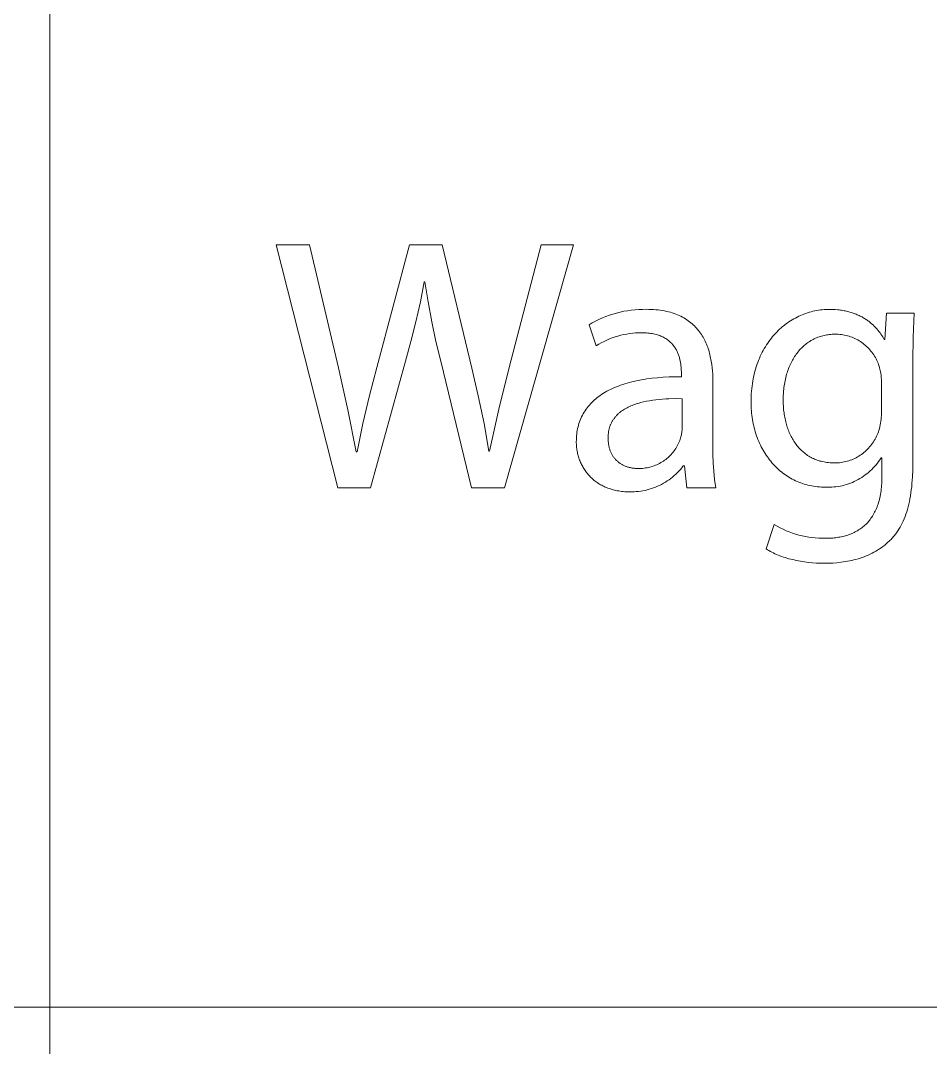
# Model space of a CAD drawing. Header units: millimetres. Extents: x -2163 to 4354, y -841 to 3711.
# Drawn here: x 3773.3 to 3937.7, y -484.3 to -298.6 of the extents above; entities that cross this region are included whole.
import ezdxf

# ---------------------------------------------------------------- set-up
doc = ezdxf.new("R2010")
doc.units = ezdxf.units.MM
doc.header["$MEASUREMENT"] = 0
doc.layers.add('Domyślny', color=7, linetype='Continuous', true_color=0x000000)

msp = doc.modelspace()

# ---------------------------------------------------------------- linework, layer by layer
at = {"layer": 'Domyślny', "color": 18, "lineweight": 15, "true_color": 0x000000}
for p, q in [((3778.6, -659.19), (3778.6, -112.81)), ((3830.64, -383.13), (3819.49, -339.16)), ((3819.49, -339.16), (3825.52, -339.16)), ((3825.52, -339.16), (3830.73, -361.39)), ((3837.69, -361.34), (3843.57, -339.16)), ((3843.57, -339.16), (3849.5, -339.16)), ((3849.5, -339.16), (3854.84, -361.47)), ((3873.19, -339.16), (3860.74, -383.13)), ((3861.58, -361.34), (3867.38, -339.16)), ((3867.38, -339.16), (3873.19, -339.16)), ((3846.24, -345.87), (3845.55, -349.49)), ((3846.37, -345.87), (3846.24, -345.87)), ((3846.94, -349.48), (3846.37, -345.87)), ((3845.55, -349.49), (3844.75, -353.09)), ((3847.61, -353.08), (3846.94, -349.48)), ((3884.34, -350.91), (3885.02, -350.86)), ((3885.02, -350.86), (3885.69, -350.84)), ((3885.69, -350.84), (3886.37, -350.83)), ((3886.37, -350.83), (3886.82, -350.84)), ((3886.82, -350.84), (3887.26, -350.85)), ((3887.26, -350.85), (3887.68, -350.88)), ((3887.68, -350.88), (3888.1, -350.91)), ((3888.1, -350.91), (3888.5, -350.95)), ((3918.16, -350.91), (3918.49, -350.88)), ((3918.49, -350.88), (3918.83, -350.86)), ((3918.83, -350.86), (3919.17, -350.85)), ((3919.17, -350.85), (3919.51, -350.84)), ((3919.51, -350.84), (3920.02, -350.85)), ((3920.02, -350.85), (3920.51, -350.87)), ((3920.51, -350.87), (3920.98, -350.91)), ((3877.21, -352.97), (3877.82, -352.68)), ((3877.82, -352.68), (3878.44, -352.4)), ((3878.44, -352.4), (3879.07, -352.14)), ((3879.07, -352.14), (3879.7, -351.91)), ((3879.7, -351.91), (3880.35, -351.7)), ((3880.35, -351.7), (3881, -351.51)), ((3881, -351.51), (3881.66, -351.35)), ((3881.66, -351.35), (3882.32, -351.2)), ((3882.32, -351.2), (3882.99, -351.08)), ((3882.99, -351.08), (3883.66, -350.99)), ((3883.66, -350.99), (3884.34, -350.91)), ((3888.5, -350.95), (3888.9, -351)), ((3888.9, -351), (3889.29, -351.06)), ((3889.29, -351.06), (3889.66, -351.13)), ((3889.66, -351.13), (3890.03, -351.21)), ((3890.03, -351.21), (3890.38, -351.29)), ((3890.38, -351.29), (3890.73, -351.38)), ((3890.73, -351.38), (3891.07, -351.48)), ((3891.07, -351.48), (3891.4, -351.59)), ((3891.4, -351.59), (3891.71, -351.71)), ((3891.71, -351.71), (3892.02, -351.83)), ((3892.02, -351.83), (3892.32, -351.96)), ((3892.32, -351.96), (3892.62, -352.1)), ((3892.62, -352.1), (3892.9, -352.24)), ((3892.9, -352.24), (3893.17, -352.4)), ((3893.17, -352.4), (3893.44, -352.55)), ((3893.44, -352.55), (3893.7, -352.72)), ((3893.7, -352.72), (3893.95, -352.89)), ((3912.41, -352.93), (3912.7, -352.75)), ((3912.7, -352.75), (3913, -352.57)), ((3913, -352.57), (3913.3, -352.41)), ((3913.3, -352.41), (3913.61, -352.25)), ((3913.61, -352.25), (3913.92, -352.1)), ((3913.92, -352.1), (3914.23, -351.95)), ((3914.23, -351.95), (3914.55, -351.82)), ((3914.55, -351.82), (3914.86, -351.7)), ((3914.86, -351.7), (3915.18, -351.58)), ((3915.18, -351.58), (3915.51, -351.47)), ((3915.51, -351.47), (3915.83, -351.37)), ((3915.83, -351.37), (3916.16, -351.28)), ((3916.16, -351.28), (3916.49, -351.2)), ((3916.49, -351.2), (3916.82, -351.12)), ((3916.82, -351.12), (3917.15, -351.06)), ((3917.15, -351.06), (3917.48, -351)), ((3917.48, -351), (3917.82, -350.95)), ((3917.82, -350.95), (3918.16, -350.91)), ((3920.98, -350.91), (3921.22, -350.94)), ((3921.22, -350.94), (3921.45, -350.97)), ((3921.45, -350.97), (3921.67, -351)), ((3921.67, -351), (3921.9, -351.04)), ((3921.9, -351.04), (3922.12, -351.08)), ((3922.12, -351.08), (3922.33, -351.12)), ((3922.33, -351.12), (3922.55, -351.17)), ((3922.55, -351.17), (3922.76, -351.22)), ((3922.76, -351.22), (3922.96, -351.27)), ((3922.96, -351.27), (3923.16, -351.33)), ((3923.16, -351.33), (3923.36, -351.39)), ((3923.36, -351.39), (3923.56, -351.45)), ((3923.56, -351.45), (3923.75, -351.52)), ((3923.75, -351.52), (3923.94, -351.59)), ((3923.94, -351.59), (3924.13, -351.66)), ((3924.13, -351.66), (3924.31, -351.73)), ((3924.31, -351.73), (3924.49, -351.81)), ((3924.49, -351.81), (3924.67, -351.89)), ((3924.67, -351.89), (3924.84, -351.97)), ((3924.84, -351.97), (3925.01, -352.05)), ((3925.01, -352.05), (3925.18, -352.14)), ((3925.18, -352.14), (3925.35, -352.22)), ((3925.35, -352.22), (3925.51, -352.32)), ((3925.51, -352.32), (3925.67, -352.41)), ((3925.67, -352.41), (3925.82, -352.5)), ((3925.82, -352.5), (3925.97, -352.6)), ((3925.97, -352.6), (3926.12, -352.7)), ((3926.12, -352.7), (3926.27, -352.8)), ((3929.49, -356.31), (3929.77, -351.56)), ((3929.77, -351.56), (3934.77, -351.56)), ((3934.77, -351.56), (3934.59, -355.89)), ((3844.75, -353.09), (3843.84, -356.67)), ((3848.37, -356.66), (3847.61, -353.08)), ((3876.02, -353.63), (3876.61, -353.29)), ((3877.3, -357.41), (3876.02, -353.63)), ((3876.61, -353.29), (3877.21, -352.97)), ((3893.95, -352.89), (3894.19, -353.07)), ((3894.19, -353.07), (3894.42, -353.25)), ((3894.42, -353.25), (3894.64, -353.44)), ((3894.64, -353.44), (3894.86, -353.63)), ((3894.86, -353.63), (3895.07, -353.84)), ((3895.07, -353.84), (3895.27, -354.04)), ((3895.27, -354.04), (3895.47, -354.25)), ((3895.47, -354.25), (3895.65, -354.47)), ((3895.65, -354.47), (3895.83, -354.69)), ((3910.19, -354.69), (3910.45, -354.44)), ((3910.45, -354.44), (3910.72, -354.2)), ((3910.72, -354.2), (3910.99, -353.97)), ((3910.99, -353.97), (3911.26, -353.74)), ((3911.26, -353.74), (3911.54, -353.53)), ((3911.54, -353.53), (3911.83, -353.32)), ((3911.83, -353.32), (3912.12, -353.12)), ((3912.12, -353.12), (3912.41, -352.93)), ((3926.27, -352.8), (3926.41, -352.9)), ((3926.41, -352.9), (3926.55, -353)), ((3926.55, -353), (3926.69, -353.11)), ((3926.69, -353.11), (3926.83, -353.22)), ((3926.83, -353.22), (3927.09, -353.44)), ((3927.09, -353.44), (3927.34, -353.66)), ((3927.34, -353.66), (3927.57, -353.89)), ((3927.57, -353.89), (3927.8, -354.12)), ((3927.8, -354.12), (3928.02, -354.36)), ((3928.02, -354.36), (3928.22, -354.6)), ((3928.22, -354.6), (3928.41, -354.84)), ((3879.22, -356.41), (3878.73, -356.63)), ((3879.72, -356.2), (3879.22, -356.41)), ((3880.22, -356), (3879.72, -356.2)), ((3880.73, -355.83), (3880.22, -356)), ((3881.25, -355.67), (3880.73, -355.83)), ((3881.78, -355.53), (3881.25, -355.67)), ((3882.3, -355.41), (3881.78, -355.53)), ((3882.83, -355.31), (3882.3, -355.41)), ((3883.37, -355.22), (3882.83, -355.31)), ((3883.91, -355.16), (3883.37, -355.22)), ((3884.44, -355.11), (3883.91, -355.16)), ((3884.99, -355.08), (3884.44, -355.11)), ((3885.53, -355.07), (3884.99, -355.08)), ((3885.83, -355.07), (3885.53, -355.07)), ((3886.12, -355.08), (3885.83, -355.07)), ((3886.4, -355.1), (3886.12, -355.08)), ((3886.67, -355.12), (3886.4, -355.1)), ((3886.94, -355.15), (3886.67, -355.12)), ((3887.2, -355.18), (3886.94, -355.15)), ((3887.45, -355.23), (3887.2, -355.18)), ((3887.69, -355.27), (3887.45, -355.23)), ((3887.93, -355.33), (3887.69, -355.27)), ((3888.16, -355.39), (3887.93, -355.33)), ((3888.38, -355.45), (3888.16, -355.39)), ((3888.59, -355.52), (3888.38, -355.45)), ((3888.8, -355.59), (3888.59, -355.52)), ((3889, -355.67), (3888.8, -355.59)), ((3889.19, -355.75), (3889, -355.67)), ((3889.38, -355.84), (3889.19, -355.75)), ((3889.56, -355.93), (3889.38, -355.84)), ((3889.73, -356.03), (3889.56, -355.93)), ((3889.9, -356.13), (3889.73, -356.03)), ((3890.06, -356.24), (3889.9, -356.13)), ((3890.21, -356.35), (3890.06, -356.24)), ((3890.36, -356.46), (3890.21, -356.35)), ((3890.5, -356.57), (3890.36, -356.46)), ((3895.83, -354.69), (3896, -354.92)), ((3896, -354.92), (3896.17, -355.15)), ((3896.17, -355.15), (3896.33, -355.38)), ((3896.33, -355.38), (3896.48, -355.62)), ((3896.48, -355.62), (3896.62, -355.87)), ((3896.62, -355.87), (3896.76, -356.12)), ((3896.76, -356.12), (3896.89, -356.37)), ((3896.89, -356.37), (3897.02, -356.62)), ((3908.51, -356.64), (3908.74, -356.34)), ((3908.74, -356.34), (3908.97, -356.04)), ((3908.97, -356.04), (3909.2, -355.76)), ((3909.2, -355.76), (3909.44, -355.48)), ((3909.44, -355.48), (3909.69, -355.21)), ((3909.69, -355.21), (3909.94, -354.94)), ((3909.94, -354.94), (3910.19, -354.69)), ((3916.3, -356.39), (3916.09, -356.5)), ((3916.5, -356.28), (3916.3, -356.39)), ((3916.72, -356.17), (3916.5, -356.28)), ((3916.93, -356.07), (3916.72, -356.17)), ((3917.15, -355.98), (3916.93, -356.07)), ((3917.37, -355.89), (3917.15, -355.98)), ((3917.59, -355.81), (3917.37, -355.89)), ((3917.82, -355.73), (3917.59, -355.81)), ((3918.05, -355.66), (3917.82, -355.73)), ((3918.28, -355.6), (3918.05, -355.66)), ((3918.51, -355.55), (3918.28, -355.6)), ((3918.75, -355.5), (3918.51, -355.55)), ((3918.99, -355.45), (3918.75, -355.5)), ((3919.23, -355.42), (3918.99, -355.45)), ((3919.48, -355.39), (3919.23, -355.42)), ((3919.73, -355.36), (3919.48, -355.39)), ((3919.98, -355.35), (3919.73, -355.36)), ((3920.23, -355.34), (3919.98, -355.35)), ((3920.49, -355.33), (3920.23, -355.34)), ((3920.77, -355.34), (3920.49, -355.33)), ((3921.06, -355.35), (3920.77, -355.34)), ((3921.34, -355.37), (3921.06, -355.35)), ((3921.62, -355.4), (3921.34, -355.37)), ((3921.9, -355.44), (3921.62, -355.4)), ((3922.18, -355.5), (3921.9, -355.44)), ((3922.46, -355.56), (3922.18, -355.5)), ((3922.74, -355.63), (3922.46, -355.56)), ((3923.01, -355.71), (3922.74, -355.63)), ((3923.28, -355.8), (3923.01, -355.71)), ((3923.55, -355.89), (3923.28, -355.8)), ((3923.81, -356), (3923.55, -355.89)), ((3924.07, -356.12), (3923.81, -356)), ((3924.32, -356.24), (3924.07, -356.12)), ((3924.58, -356.38), (3924.32, -356.24)), ((3924.82, -356.52), (3924.58, -356.38)), ((3928.41, -354.84), (3928.6, -355.08)), ((3928.6, -355.08), (3928.77, -355.33)), ((3928.77, -355.33), (3928.93, -355.57)), ((3928.93, -355.57), (3929.09, -355.82)), ((3929.09, -355.82), (3929.23, -356.06)), ((3929.23, -356.06), (3929.36, -356.31)), ((3929.36, -356.31), (3929.49, -356.31)), ((3934.59, -355.89), (3934.53, -360.22)), ((3843.84, -356.67), (3842.84, -360.21)), ((3849.24, -360.21), (3848.37, -356.66)), ((3877.77, -357.13), (3877.3, -357.41)), ((3878.24, -356.88), (3877.77, -357.13)), ((3878.73, -356.63), (3878.24, -356.88)), ((3890.64, -356.69), (3890.5, -356.57)), ((3890.77, -356.81), (3890.64, -356.69)), ((3890.9, -356.94), (3890.77, -356.81)), ((3891.02, -357.07), (3890.9, -356.94)), ((3891.13, -357.2), (3891.02, -357.07)), ((3891.24, -357.33), (3891.13, -357.2)), ((3891.35, -357.47), (3891.24, -357.33)), ((3891.45, -357.6), (3891.35, -357.47)), ((3891.54, -357.74), (3891.45, -357.6)), ((3891.63, -357.89), (3891.54, -357.74)), ((3891.72, -358.03), (3891.63, -357.89)), ((3891.8, -358.17), (3891.72, -358.03)), ((3891.88, -358.32), (3891.8, -358.17)), ((3891.95, -358.47), (3891.88, -358.32)), ((3897.02, -356.62), (3897.14, -356.88)), ((3897.14, -356.88), (3897.25, -357.14)), ((3897.25, -357.14), (3897.36, -357.41)), ((3897.36, -357.41), (3897.46, -357.68)), ((3897.46, -357.68), (3897.55, -357.95)), ((3897.55, -357.95), (3897.64, -358.23)), ((3897.64, -358.23), (3897.72, -358.5)), ((3907.31, -358.61), (3907.49, -358.26)), ((3907.49, -358.26), (3907.69, -357.92)), ((3907.69, -357.92), (3907.88, -357.59)), ((3907.88, -357.59), (3908.09, -357.27)), ((3908.09, -357.27), (3908.3, -356.95)), ((3908.3, -356.95), (3908.51, -356.64)), ((3914.07, -358.18), (3913.91, -358.37)), ((3914.23, -358), (3914.07, -358.18)), ((3914.4, -357.83), (3914.23, -358)), ((3914.58, -357.66), (3914.4, -357.83)), ((3914.75, -357.49), (3914.58, -357.66)), ((3914.93, -357.33), (3914.75, -357.49)), ((3915.12, -357.18), (3914.93, -357.33)), ((3915.31, -357.03), (3915.12, -357.18)), ((3915.5, -356.89), (3915.31, -357.03)), ((3915.69, -356.76), (3915.5, -356.89)), ((3915.89, -356.63), (3915.69, -356.76)), ((3916.09, -356.5), (3915.89, -356.63)), ((3925.06, -356.67), (3924.82, -356.52)), ((3925.3, -356.83), (3925.06, -356.67)), ((3925.53, -357), (3925.3, -356.83)), ((3925.75, -357.17), (3925.53, -357)), ((3925.97, -357.36), (3925.75, -357.17)), ((3926.18, -357.55), (3925.97, -357.36)), ((3926.39, -357.74), (3926.18, -357.55)), ((3926.58, -357.95), (3926.39, -357.74)), ((3926.78, -358.16), (3926.58, -357.95)), ((3926.96, -358.38), (3926.78, -358.16)), ((3892.02, -358.62), (3891.95, -358.47)), ((3892.08, -358.77), (3892.02, -358.62)), ((3892.14, -358.92), (3892.08, -358.77)), ((3892.2, -359.07), (3892.14, -358.92)), ((3892.25, -359.22), (3892.2, -359.07)), ((3892.3, -359.37), (3892.25, -359.22)), ((3892.35, -359.52), (3892.3, -359.37)), ((3892.39, -359.67), (3892.35, -359.52)), ((3892.43, -359.83), (3892.39, -359.67)), ((3892.46, -359.98), (3892.43, -359.83)), ((3892.5, -360.13), (3892.46, -359.98)), ((3892.55, -360.43), (3892.5, -360.13)), ((3897.72, -358.5), (3897.8, -358.78)), ((3897.8, -358.78), (3897.87, -359.06)), ((3897.87, -359.06), (3897.94, -359.35)), ((3897.94, -359.35), (3898, -359.64)), ((3898, -359.64), (3898.06, -359.92)), ((3898.06, -359.92), (3898.11, -360.21)), ((3906.5, -360.46), (3906.65, -360.08)), ((3906.65, -360.08), (3906.8, -359.7)), ((3906.8, -359.7), (3906.96, -359.33)), ((3906.96, -359.33), (3907.13, -358.97)), ((3907.13, -358.97), (3907.31, -358.61)), ((3912.76, -360.05), (3912.64, -360.28)), ((3912.89, -359.82), (3912.76, -360.05)), ((3913.02, -359.59), (3912.89, -359.82)), ((3913.16, -359.38), (3913.02, -359.59)), ((3913.3, -359.16), (3913.16, -359.38)), ((3913.45, -358.96), (3913.3, -359.16)), ((3913.6, -358.76), (3913.45, -358.96)), ((3913.75, -358.56), (3913.6, -358.76)), ((3913.91, -358.37), (3913.75, -358.56)), ((3927.13, -358.6), (3926.96, -358.38)), ((3927.3, -358.83), (3927.13, -358.6)), ((3927.46, -359.06), (3927.3, -358.83)), ((3927.61, -359.31), (3927.46, -359.06)), ((3927.76, -359.55), (3927.61, -359.31)), ((3927.89, -359.8), (3927.76, -359.55)), ((3928.02, -360.06), (3927.89, -359.8)), ((3928.14, -360.32), (3928.02, -360.06)), ((3830.73, -361.39), (3832.43, -368.98)), ((3836.35, -366.39), (3837.69, -361.34)), ((3842.84, -360.21), (3836.56, -383.13)), ((3854.79, -383.13), (3849.24, -360.21)), ((3854.84, -361.47), (3856.02, -366.45)), ((3859.7, -368.9), (3861.58, -361.34)), ((3892.6, -360.73), (3892.55, -360.43)), ((3892.64, -361.02), (3892.6, -360.73)), ((3892.67, -361.3), (3892.64, -361.02)), ((3892.69, -361.58), (3892.67, -361.3)), ((3892.7, -361.85), (3892.69, -361.58)), ((3892.71, -362.11), (3892.7, -361.85)), ((3898.11, -360.21), (3898.2, -360.8)), ((3898.2, -360.8), (3898.27, -361.39)), ((3898.27, -361.39), (3898.33, -361.98)), ((3898.33, -361.98), (3898.37, -362.58)), ((3905.99, -362.08), (3906.1, -361.66)), ((3906.1, -361.66), (3906.23, -361.25)), ((3906.23, -361.25), (3906.36, -360.86)), ((3906.36, -360.86), (3906.5, -360.46)), ((3911.9, -362.05), (3911.81, -362.32)), ((3911.99, -361.78), (3911.9, -362.05)), ((3912.08, -361.52), (3911.99, -361.78)), ((3912.19, -361.26), (3912.08, -361.52)), ((3912.29, -361.01), (3912.19, -361.26)), ((3912.4, -360.76), (3912.29, -361.01)), ((3912.52, -360.52), (3912.4, -360.76)), ((3912.64, -360.28), (3912.52, -360.52)), ((3928.25, -360.58), (3928.14, -360.32)), ((3928.35, -360.84), (3928.25, -360.58)), ((3928.44, -361.11), (3928.35, -360.84)), ((3928.52, -361.39), (3928.44, -361.11)), ((3928.59, -361.64), (3928.52, -361.39)), ((3928.65, -361.9), (3928.59, -361.64)), ((3928.7, -362.16), (3928.65, -361.9)), ((3934.53, -360.22), (3934.53, -378.55)), ((3883.74, -363.96), (3884.61, -363.76)), ((3884.61, -363.76), (3885.5, -363.58)), ((3885.5, -363.58), (3886.44, -363.43)), ((3886.44, -363.43), (3887.4, -363.3)), ((3887.4, -363.3), (3888.4, -363.2)), ((3888.4, -363.2), (3889.43, -363.12)), ((3889.43, -363.12), (3890.49, -363.06)), ((3890.49, -363.06), (3891.58, -363.03)), ((3891.58, -363.03), (3892.71, -363.03)), ((3892.71, -362.36), (3892.71, -362.11)), ((3892.71, -363.03), (3892.71, -362.36)), ((3898.37, -362.58), (3898.39, -363.17)), ((3898.39, -363.17), (3898.39, -363.77)), ((3898.39, -363.77), (3898.39, -375.55)), ((3905.54, -364.25), (3905.61, -363.8)), ((3905.61, -363.8), (3905.69, -363.36)), ((3905.69, -363.36), (3905.78, -362.92)), ((3905.78, -362.92), (3905.88, -362.5)), ((3905.88, -362.5), (3905.99, -362.08)), ((3911.45, -363.75), (3911.39, -364.04)), ((3911.51, -363.45), (3911.45, -363.75)), ((3911.58, -363.16), (3911.51, -363.45)), ((3911.65, -362.88), (3911.58, -363.16)), ((3911.73, -362.59), (3911.65, -362.88)), ((3911.81, -362.32), (3911.73, -362.59)), ((3928.75, -362.42), (3928.7, -362.16)), ((3928.78, -362.69), (3928.75, -362.42)), ((3928.81, -362.95), (3928.78, -362.69)), ((3928.83, -363.22), (3928.81, -362.95)), ((3928.84, -363.48), (3928.83, -363.22)), ((3928.85, -363.75), (3928.84, -363.48)), ((3928.84, -364.01), (3928.85, -363.75)), ((3878.96, -365.83), (3879.27, -365.65)), ((3879.27, -365.65), (3879.6, -365.48)), ((3879.6, -365.48), (3879.93, -365.31)), ((3879.93, -365.31), (3880.27, -365.15)), ((3880.27, -365.15), (3880.62, -364.99)), ((3880.62, -364.99), (3880.98, -364.84)), ((3880.98, -364.84), (3881.35, -364.7)), ((3881.35, -364.7), (3881.73, -364.56)), ((3881.73, -364.56), (3882.11, -364.43)), ((3882.11, -364.43), (3882.51, -364.3)), ((3882.51, -364.3), (3882.91, -364.18)), ((3882.91, -364.18), (3883.32, -364.07)), ((3883.32, -364.07), (3883.74, -363.96)), ((3905.34, -366.12), (3905.38, -365.64)), ((3905.38, -365.64), (3905.42, -365.17)), ((3905.42, -365.17), (3905.48, -364.71)), ((3905.48, -364.71), (3905.54, -364.25)), ((3911.18, -365.6), (3911.16, -365.93)), ((3911.21, -365.28), (3911.18, -365.6)), ((3911.25, -364.97), (3911.21, -365.28)), ((3911.29, -364.66), (3911.25, -364.97)), ((3911.34, -364.35), (3911.29, -364.66)), ((3911.39, -364.04), (3911.34, -364.35)), ((3928.84, -369.7), (3928.84, -364.01)), ((3835.15, -371.48), (3836.35, -366.39)), ((3856.02, -366.45), (3857.05, -371.47)), ((3876.52, -367.69), (3876.75, -367.46)), ((3876.75, -367.46), (3877, -367.23)), ((3877, -367.23), (3877.25, -367.02)), ((3877.25, -367.02), (3877.51, -366.8)), ((3877.51, -366.8), (3877.78, -366.6)), ((3877.78, -366.6), (3878.06, -366.4)), ((3878.06, -366.4), (3878.35, -366.2)), ((3878.35, -366.2), (3878.65, -366.01)), ((3878.65, -366.01), (3878.96, -365.83)), ((3885.86, -367.58), (3885.33, -367.71)), ((3886.41, -367.46), (3885.86, -367.58)), ((3886.97, -367.36), (3886.41, -367.46)), ((3887.54, -367.27), (3886.97, -367.36)), ((3888.11, -367.2), (3887.54, -367.27)), ((3888.7, -367.14), (3888.11, -367.2)), ((3889.28, -367.09), (3888.7, -367.14)), ((3889.88, -367.05), (3889.28, -367.09)), ((3890.47, -367.02), (3889.88, -367.05)), ((3891.66, -366.99), (3890.47, -367.02)), ((3892.84, -367), (3891.66, -366.99)), ((3892.84, -372.49), (3892.84, -367)), ((3905.3, -367.1), (3905.32, -366.6)), ((3905.3, -367.59), (3905.3, -367.1)), ((3905.3, -368), (3905.3, -367.59)), ((3905.32, -366.6), (3905.34, -366.12)), ((3911.12, -366.59), (3911.11, -367.27)), ((3911.11, -367.27), (3911.12, -367.85)), ((3911.16, -365.93), (3911.12, -366.59)), ((3832.43, -368.98), (3833.98, -376.6)), ((3858.07, -376.51), (3859.7, -368.9)), ((3874.98, -369.71), (3875.14, -369.44)), ((3875.14, -369.44), (3875.31, -369.17)), ((3875.31, -369.17), (3875.48, -368.91)), ((3875.48, -368.91), (3875.67, -368.65)), ((3875.67, -368.65), (3875.87, -368.4)), ((3875.87, -368.4), (3876.08, -368.16)), ((3876.08, -368.16), (3876.29, -367.92)), ((3876.29, -367.92), (3876.52, -367.69)), ((3881.67, -369.42), (3881.58, -369.49)), ((3881.86, -369.28), (3881.67, -369.42)), ((3882.05, -369.14), (3881.86, -369.28)), ((3882.25, -369.01), (3882.05, -369.14)), ((3882.46, -368.88), (3882.25, -369.01)), ((3882.67, -368.75), (3882.46, -368.88)), ((3882.89, -368.64), (3882.67, -368.75)), ((3883.11, -368.52), (3882.89, -368.64)), ((3883.34, -368.42), (3883.11, -368.52)), ((3883.57, -368.31), (3883.34, -368.42)), ((3883.81, -368.21), (3883.57, -368.31)), ((3884.05, -368.12), (3883.81, -368.21)), ((3884.3, -368.03), (3884.05, -368.12)), ((3884.55, -367.94), (3884.3, -368.03)), ((3884.81, -367.86), (3884.55, -367.94)), ((3885.07, -367.79), (3884.81, -367.86)), ((3885.33, -367.71), (3885.07, -367.79)), ((3905.31, -368.41), (3905.3, -368)), ((3905.33, -368.81), (3905.31, -368.41)), ((3905.36, -369.21), (3905.33, -368.81)), ((3905.4, -369.6), (3905.36, -369.21)), ((3911.12, -367.85), (3911.15, -368.42)), ((3911.15, -368.42), (3911.19, -368.98)), ((3911.19, -368.98), (3911.26, -369.54)), ((3874.21, -371.45), (3874.32, -371.15)), ((3874.32, -371.15), (3874.43, -370.85)), ((3874.43, -370.85), (3874.55, -370.56)), ((3874.55, -370.56), (3874.68, -370.27)), ((3874.68, -370.27), (3874.83, -369.99)), ((3874.83, -369.99), (3874.98, -369.71)), ((3880.11, -371.27), (3880.06, -371.37)), ((3880.17, -371.17), (3880.11, -371.27)), ((3880.23, -371.07), (3880.17, -371.17)), ((3880.29, -370.97), (3880.23, -371.07)), ((3880.35, -370.87), (3880.29, -370.97)), ((3880.41, -370.77), (3880.35, -370.87)), ((3880.48, -370.67), (3880.41, -370.77)), ((3880.54, -370.58), (3880.48, -370.67)), ((3880.61, -370.49), (3880.54, -370.58)), ((3880.68, -370.4), (3880.61, -370.49)), ((3880.75, -370.31), (3880.68, -370.4)), ((3880.83, -370.22), (3880.75, -370.31)), ((3880.91, -370.13), (3880.83, -370.22)), ((3880.98, -370.05), (3880.91, -370.13)), ((3881.06, -369.97), (3880.98, -370.05)), ((3881.14, -369.88), (3881.06, -369.97)), ((3881.23, -369.8), (3881.14, -369.88)), ((3881.31, -369.72), (3881.23, -369.8)), ((3881.4, -369.65), (3881.31, -369.72)), ((3881.49, -369.57), (3881.4, -369.65)), ((3881.58, -369.49), (3881.49, -369.57)), ((3905.44, -369.99), (3905.4, -369.6)), ((3905.49, -370.38), (3905.44, -369.99)), ((3905.55, -370.77), (3905.49, -370.38)), ((3905.62, -371.15), (3905.55, -370.77)), ((3905.7, -371.52), (3905.62, -371.15)), ((3911.26, -369.54), (3911.3, -369.81)), ((3911.3, -369.81), (3911.34, -370.08)), ((3911.34, -370.08), (3911.39, -370.35)), ((3911.39, -370.35), (3911.44, -370.62)), ((3911.44, -370.62), (3911.5, -370.88)), ((3911.5, -370.88), (3911.56, -371.15)), ((3911.56, -371.15), (3911.62, -371.4)), ((3928.71, -371.4), (3928.76, -371.07)), ((3928.76, -371.07), (3928.8, -370.73)), ((3928.8, -370.73), (3928.82, -370.38)), ((3928.82, -370.38), (3928.84, -370.04)), ((3928.84, -370.04), (3928.84, -369.7)), ((3834.11, -376.6), (3835.15, -371.48)), ((3857.05, -371.47), (3857.92, -376.51)), ((3873.8, -373.38), (3873.85, -373.05)), ((3873.85, -373.05), (3873.9, -372.72)), ((3873.9, -372.72), (3873.96, -372.39)), ((3873.96, -372.39), (3874.04, -372.08)), ((3874.04, -372.08), (3874.12, -371.76)), ((3874.12, -371.76), (3874.21, -371.45)), ((3879.53, -373.14), (3879.52, -373.27)), ((3879.55, -373.01), (3879.53, -373.14)), ((3879.57, -372.88), (3879.55, -373.01)), ((3879.6, -372.76), (3879.57, -372.88)), ((3879.62, -372.63), (3879.6, -372.76)), ((3879.65, -372.51), (3879.62, -372.63)), ((3879.68, -372.39), (3879.65, -372.51)), ((3879.72, -372.27), (3879.68, -372.39)), ((3879.75, -372.15), (3879.72, -372.27)), ((3879.79, -372.04), (3879.75, -372.15)), ((3879.83, -371.92), (3879.79, -372.04)), ((3879.87, -371.81), (3879.83, -371.92)), ((3879.92, -371.7), (3879.87, -371.81)), ((3879.96, -371.59), (3879.92, -371.7)), ((3880.01, -371.48), (3879.96, -371.59)), ((3880.06, -371.37), (3880.01, -371.48)), ((3892.76, -373.31), (3892.79, -373.11)), ((3892.79, -373.11), (3892.82, -372.9)), ((3892.82, -372.9), (3892.83, -372.7)), ((3892.83, -372.7), (3892.84, -372.49)), ((3905.78, -371.9), (3905.7, -371.52)), ((3905.87, -372.26), (3905.78, -371.9)), ((3905.96, -372.63), (3905.87, -372.26)), ((3906.07, -372.99), (3905.96, -372.63)), ((3906.18, -373.34), (3906.07, -372.99)), ((3911.62, -371.4), (3911.69, -371.66)), ((3911.69, -371.66), (3911.77, -371.91)), ((3911.77, -371.91), (3911.85, -372.16)), ((3911.85, -372.16), (3911.93, -372.41)), ((3911.93, -372.41), (3912.02, -372.65)), ((3912.02, -372.65), (3912.11, -372.89)), ((3912.11, -372.89), (3912.21, -373.13)), ((3912.21, -373.13), (3912.31, -373.36)), ((3928.2, -373.28), (3928.3, -373.01)), ((3928.3, -373.01), (3928.39, -372.74)), ((3928.39, -372.74), (3928.48, -372.41)), ((3928.48, -372.41), (3928.57, -372.08)), ((3928.57, -372.08), (3928.64, -371.74)), ((3928.64, -371.74), (3928.71, -371.4)), ((3873.72, -374.77), (3873.73, -374.42)), ((3873.72, -374.98), (3873.72, -374.77)), ((3873.73, -375.2), (3873.72, -374.98)), ((3873.73, -374.42), (3873.74, -374.07)), ((3873.74, -374.07), (3873.77, -373.72)), ((3873.77, -373.72), (3873.8, -373.38)), ((3879.48, -373.82), (3879.47, -373.96)), ((3879.47, -373.96), (3879.47, -374.1)), ((3879.47, -374.1), (3879.47, -374.27)), ((3879.47, -374.27), (3879.48, -374.44)), ((3879.49, -373.54), (3879.48, -373.68)), ((3879.48, -373.68), (3879.48, -373.82)), ((3879.48, -374.44), (3879.49, -374.61)), ((3879.5, -373.41), (3879.49, -373.54)), ((3879.49, -374.61), (3879.5, -374.77)), ((3879.52, -373.27), (3879.5, -373.41)), ((3879.5, -374.77), (3879.52, -374.94)), ((3879.52, -374.94), (3879.54, -375.1)), ((3892.21, -375.06), (3892.32, -374.81)), ((3892.32, -374.81), (3892.42, -374.57)), ((3892.42, -374.57), (3892.51, -374.31)), ((3892.51, -374.31), (3892.58, -374.12)), ((3892.58, -374.12), (3892.63, -373.92)), ((3892.63, -373.92), (3892.68, -373.72)), ((3892.68, -373.72), (3892.73, -373.52)), ((3892.73, -373.52), (3892.76, -373.31)), ((3906.3, -373.69), (3906.18, -373.34)), ((3906.42, -374.04), (3906.3, -373.69)), ((3906.55, -374.38), (3906.42, -374.04)), ((3906.69, -374.71), (3906.55, -374.38)), ((3906.84, -375.04), (3906.69, -374.71)), ((3906.99, -375.37), (3906.84, -375.04)), ((3912.31, -373.36), (3912.42, -373.59)), ((3912.42, -373.59), (3912.53, -373.81)), ((3912.53, -373.81), (3912.65, -374.03)), ((3912.65, -374.03), (3912.77, -374.25)), ((3912.77, -374.25), (3912.89, -374.46)), ((3912.89, -374.46), (3913.02, -374.67)), ((3913.02, -374.67), (3913.16, -374.87)), ((3913.16, -374.87), (3913.3, -375.07)), ((3927.08, -375.27), (3927.25, -375.04)), ((3927.25, -375.04), (3927.41, -374.8)), ((3927.41, -374.8), (3927.56, -374.56)), ((3927.56, -374.56), (3927.71, -374.31)), ((3927.71, -374.31), (3927.84, -374.06)), ((3927.84, -374.06), (3927.97, -373.8)), ((3927.97, -373.8), (3928.09, -373.54)), ((3928.09, -373.54), (3928.2, -373.28)), ((3833.98, -376.6), (3834.11, -376.6)), ((3857.92, -376.51), (3858.07, -376.51)), ((3873.74, -375.41), (3873.73, -375.2)), ((3873.76, -375.62), (3873.74, -375.41)), ((3873.78, -375.84), (3873.76, -375.62)), ((3873.81, -376.05), (3873.78, -375.84)), ((3873.84, -376.26), (3873.81, -376.05)), ((3873.87, -376.47), (3873.84, -376.26)), ((3873.92, -376.68), (3873.87, -376.47)), ((3873.96, -376.89), (3873.92, -376.68)), ((3874.01, -377.09), (3873.96, -376.89)), ((3879.54, -375.1), (3879.56, -375.25)), ((3879.56, -375.25), (3879.58, -375.41)), ((3879.58, -375.41), (3879.61, -375.56)), ((3879.61, -375.56), (3879.65, -375.7)), ((3879.65, -375.7), (3879.68, -375.85)), ((3879.68, -375.85), (3879.72, -375.99)), ((3879.72, -375.99), (3879.76, -376.13)), ((3879.76, -376.13), (3879.81, -376.27)), ((3879.81, -376.27), (3879.85, -376.4)), ((3879.85, -376.4), (3879.9, -376.53)), ((3879.9, -376.53), (3879.96, -376.66)), ((3879.96, -376.66), (3880.01, -376.79)), ((3880.01, -376.79), (3880.07, -376.91)), ((3890.88, -377.06), (3891.05, -376.86)), ((3891.05, -376.86), (3891.23, -376.65)), ((3891.23, -376.65), (3891.39, -376.44)), ((3891.39, -376.44), (3891.55, -376.22)), ((3891.55, -376.22), (3891.69, -376)), ((3891.69, -376), (3891.84, -375.77)), ((3891.84, -375.77), (3891.97, -375.54)), ((3891.97, -375.54), (3892.09, -375.3)), ((3892.09, -375.3), (3892.21, -375.06)), ((3898.39, -375.55), (3898.39, -377.07)), ((3907.15, -375.69), (3906.99, -375.37)), ((3907.32, -376), (3907.15, -375.69)), ((3907.49, -376.31), (3907.32, -376)), ((3907.67, -376.62), (3907.49, -376.31)), ((3907.85, -376.91), (3907.67, -376.62)), ((3913.3, -375.07), (3913.44, -375.27)), ((3913.44, -375.27), (3913.59, -375.46)), ((3913.59, -375.46), (3913.74, -375.65)), ((3913.74, -375.65), (3913.9, -375.83)), ((3913.9, -375.83), (3914.06, -376.01)), ((3914.06, -376.01), (3914.22, -376.18)), ((3914.22, -376.18), (3914.39, -376.34)), ((3914.39, -376.34), (3914.57, -376.51)), ((3914.57, -376.51), (3914.75, -376.66)), ((3914.75, -376.66), (3914.93, -376.81)), ((3914.93, -376.81), (3915.12, -376.96)), ((3925.25, -377.06), (3925.48, -376.89)), ((3925.48, -376.89), (3925.7, -376.71)), ((3925.7, -376.71), (3925.92, -376.53)), ((3925.92, -376.53), (3926.13, -376.33)), ((3926.13, -376.33), (3926.34, -376.13)), ((3926.34, -376.13), (3926.53, -375.93)), ((3926.53, -375.93), (3926.72, -375.71)), ((3926.72, -375.71), (3926.91, -375.49)), ((3926.91, -375.49), (3927.08, -375.27)), ((3874.07, -377.3), (3874.01, -377.09)), ((3874.13, -377.5), (3874.07, -377.3)), ((3874.19, -377.71), (3874.13, -377.5)), ((3874.26, -377.91), (3874.19, -377.71)), ((3874.33, -378.11), (3874.26, -377.91)), ((3874.41, -378.31), (3874.33, -378.11)), ((3874.5, -378.51), (3874.41, -378.31)), ((3874.58, -378.7), (3874.5, -378.51)), ((3874.68, -378.89), (3874.58, -378.7)), ((3880.07, -376.91), (3880.14, -377.03)), ((3880.14, -377.03), (3880.2, -377.15)), ((3880.2, -377.15), (3880.27, -377.26)), ((3880.27, -377.26), (3880.34, -377.37)), ((3880.34, -377.37), (3880.41, -377.48)), ((3880.41, -377.48), (3880.49, -377.59)), ((3880.49, -377.59), (3880.56, -377.69)), ((3880.56, -377.69), (3880.64, -377.79)), ((3880.64, -377.79), (3880.73, -377.89)), ((3880.73, -377.89), (3880.81, -377.98)), ((3880.81, -377.98), (3880.9, -378.08)), ((3880.9, -378.08), (3880.99, -378.17)), ((3880.99, -378.17), (3881.08, -378.25)), ((3881.08, -378.25), (3881.17, -378.34)), ((3881.17, -378.34), (3881.27, -378.42)), ((3881.27, -378.42), (3881.36, -378.5)), ((3881.36, -378.5), (3881.46, -378.57)), ((3881.46, -378.57), (3881.57, -378.65)), ((3881.57, -378.65), (3881.67, -378.72)), ((3881.67, -378.72), (3881.78, -378.78)), ((3888.53, -378.81), (3888.77, -378.69)), ((3888.77, -378.69), (3889, -378.56)), ((3889, -378.56), (3889.23, -378.42)), ((3889.23, -378.42), (3889.46, -378.28)), ((3889.46, -378.28), (3889.68, -378.12)), ((3889.68, -378.12), (3889.89, -377.96)), ((3889.89, -377.96), (3890.1, -377.8)), ((3890.1, -377.8), (3890.3, -377.62)), ((3890.3, -377.62), (3890.5, -377.44)), ((3890.5, -377.44), (3890.69, -377.25)), ((3890.69, -377.25), (3890.88, -377.06)), ((3898.39, -377.07), (3898.45, -378.59)), ((3898.45, -378.59), (3898.55, -380.11)), ((3908.04, -377.21), (3907.85, -376.91)), ((3908.24, -377.49), (3908.04, -377.21)), ((3908.44, -377.77), (3908.24, -377.49)), ((3908.65, -378.05), (3908.44, -377.77)), ((3908.86, -378.31), (3908.65, -378.05)), ((3909.08, -378.58), (3908.86, -378.31)), ((3909.31, -378.83), (3909.08, -378.58)), ((3915.12, -376.96), (3915.31, -377.1)), ((3915.31, -377.1), (3915.51, -377.24)), ((3915.51, -377.24), (3915.71, -377.36)), ((3915.71, -377.36), (3915.92, -377.49)), ((3915.92, -377.49), (3916.13, -377.61)), ((3916.13, -377.61), (3916.35, -377.72)), ((3916.35, -377.72), (3916.57, -377.82)), ((3916.57, -377.82), (3916.79, -377.92)), ((3916.79, -377.92), (3917.02, -378.01)), ((3917.02, -378.01), (3917.26, -378.1)), ((3917.26, -378.1), (3917.5, -378.18)), ((3917.5, -378.18), (3917.74, -378.26)), ((3917.74, -378.26), (3917.99, -378.32)), ((3917.99, -378.32), (3918.24, -378.38)), ((3918.24, -378.38), (3918.5, -378.44)), ((3918.5, -378.44), (3918.76, -378.49)), ((3918.76, -378.49), (3919.02, -378.53)), ((3919.02, -378.53), (3919.29, -378.56)), ((3919.29, -378.56), (3919.57, -378.58)), ((3919.57, -378.58), (3919.85, -378.6)), ((3919.85, -378.6), (3920.13, -378.61)), ((3920.13, -378.61), (3920.42, -378.62)), ((3920.42, -378.62), (3920.71, -378.61)), ((3920.71, -378.61), (3920.99, -378.59)), ((3920.99, -378.59), (3921.28, -378.57)), ((3921.28, -378.57), (3921.56, -378.53)), ((3921.56, -378.53), (3921.84, -378.49)), ((3921.84, -378.49), (3922.13, -378.43)), ((3922.13, -378.43), (3922.4, -378.37)), ((3922.4, -378.37), (3922.68, -378.29)), ((3922.68, -378.29), (3922.95, -378.21)), ((3922.95, -378.21), (3923.23, -378.12)), ((3923.23, -378.12), (3923.49, -378.02)), ((3923.49, -378.02), (3923.76, -377.91)), ((3923.76, -377.91), (3924.02, -377.79)), ((3924.02, -377.79), (3924.27, -377.66)), ((3924.27, -377.66), (3924.52, -377.52)), ((3924.52, -377.52), (3924.77, -377.37)), ((3924.77, -377.37), (3925.01, -377.22)), ((3925.01, -377.22), (3925.25, -377.06)), ((3928.12, -378.65), (3927.88, -378.95)), ((3928.35, -378.34), (3928.12, -378.65)), ((3928.57, -378.03), (3928.35, -378.34)), ((3928.78, -377.71), (3928.57, -378.03)), ((3928.93, -377.71), (3928.78, -377.71)), ((3928.93, -381.22), (3928.93, -377.71)), ((3934.53, -378.55), (3934.51, -379.88)), ((3874.77, -379.08), (3874.68, -378.89)), ((3874.88, -379.27), (3874.77, -379.08)), ((3874.98, -379.46), (3874.88, -379.27)), ((3875.09, -379.64), (3874.98, -379.46)), ((3875.21, -379.82), (3875.09, -379.64)), ((3875.33, -380), (3875.21, -379.82)), ((3875.46, -380.18), (3875.33, -380)), ((3875.59, -380.35), (3875.46, -380.18)), ((3875.72, -380.52), (3875.59, -380.35)), ((3875.86, -380.69), (3875.72, -380.52)), ((3881.78, -378.78), (3881.88, -378.85)), ((3881.88, -378.85), (3881.99, -378.91)), ((3881.99, -378.91), (3882.1, -378.97)), ((3882.1, -378.97), (3882.22, -379.03)), ((3882.22, -379.03), (3882.33, -379.08)), ((3882.33, -379.08), (3882.45, -379.13)), ((3882.45, -379.13), (3882.56, -379.18)), ((3882.56, -379.18), (3882.68, -379.23)), ((3882.68, -379.23), (3882.8, -379.27)), ((3882.8, -379.27), (3882.93, -379.31)), ((3882.93, -379.31), (3883.05, -379.35)), ((3883.05, -379.35), (3883.17, -379.39)), ((3883.17, -379.39), (3883.3, -379.42)), ((3883.3, -379.42), (3883.43, -379.45)), ((3883.43, -379.45), (3883.56, -379.48)), ((3883.56, -379.48), (3883.69, -379.5)), ((3883.69, -379.5), (3883.82, -379.53)), ((3883.82, -379.53), (3883.95, -379.54)), ((3883.95, -379.54), (3884.08, -379.56)), ((3884.08, -379.56), (3884.21, -379.58)), ((3884.21, -379.58), (3884.35, -379.59)), ((3884.35, -379.59), (3884.49, -379.6)), ((3884.49, -379.6), (3884.62, -379.6)), ((3884.62, -379.6), (3884.76, -379.61)), ((3884.76, -379.61), (3884.9, -379.61)), ((3884.9, -379.61), (3885.16, -379.61)), ((3885.16, -379.61), (3885.43, -379.6)), ((3885.43, -379.6), (3885.7, -379.59)), ((3885.7, -379.59), (3885.97, -379.56)), ((3885.97, -379.56), (3886.23, -379.52)), ((3886.23, -379.52), (3886.5, -379.48)), ((3886.5, -379.48), (3886.76, -379.43)), ((3886.76, -379.43), (3887.02, -379.37)), ((3887.02, -379.37), (3887.28, -379.3)), ((3887.28, -379.3), (3887.54, -379.22)), ((3887.54, -379.22), (3887.79, -379.13)), ((3887.79, -379.13), (3888.04, -379.03)), ((3888.04, -379.03), (3888.29, -378.93)), ((3888.29, -378.93), (3888.53, -378.81)), ((3891.99, -380.35), (3891.71, -380.63)), ((3892.27, -380.07), (3891.99, -380.35)), ((3892.53, -379.77), (3892.27, -380.07)), ((3892.79, -379.47), (3892.53, -379.77)), ((3893.03, -379.15), (3892.79, -379.47)), ((3893.25, -379.15), (3893.03, -379.15)), ((3893.69, -383.12), (3893.25, -379.15)), ((3898.55, -380.11), (3898.71, -381.62)), ((3909.54, -379.08), (3909.31, -378.83)), ((3909.78, -379.32), (3909.54, -379.08)), ((3910.02, -379.56), (3909.78, -379.32)), ((3910.27, -379.79), (3910.02, -379.56)), ((3910.52, -380.01), (3910.27, -379.79)), ((3910.78, -380.22), (3910.52, -380.01)), ((3911.05, -380.43), (3910.78, -380.22)), ((3911.32, -380.63), (3911.05, -380.43)), ((3926.23, -380.56), (3925.93, -380.79)), ((3926.53, -380.31), (3926.23, -380.56)), ((3926.82, -380.06), (3926.53, -380.31)), ((3927.1, -379.8), (3926.82, -380.06)), ((3927.37, -379.52), (3927.1, -379.8)), ((3927.63, -379.24), (3927.37, -379.52)), ((3927.88, -378.95), (3927.63, -379.24)), ((3934.51, -379.88), (3934.46, -381.14)), ((3876.01, -380.85), (3875.86, -380.69)), ((3876.16, -381.01), (3876.01, -380.85)), ((3876.31, -381.17), (3876.16, -381.01)), ((3876.47, -381.33), (3876.31, -381.17)), ((3876.63, -381.48), (3876.47, -381.33)), ((3876.8, -381.62), (3876.63, -381.48)), ((3876.97, -381.77), (3876.8, -381.62)), ((3877.15, -381.91), (3876.97, -381.77)), ((3877.33, -382.04), (3877.15, -381.91)), ((3877.52, -382.17), (3877.33, -382.04)), ((3877.71, -382.3), (3877.52, -382.17)), ((3877.91, -382.42), (3877.71, -382.3)), ((3878.11, -382.54), (3877.91, -382.42)), ((3889.47, -382.29), (3889.12, -382.48)), ((3889.82, -382.08), (3889.47, -382.29)), ((3890.15, -381.87), (3889.82, -382.08)), ((3890.48, -381.64), (3890.15, -381.87)), ((3890.8, -381.41), (3890.48, -381.64)), ((3891.11, -381.16), (3890.8, -381.41)), ((3891.41, -380.9), (3891.11, -381.16)), ((3891.71, -380.63), (3891.41, -380.9)), ((3898.71, -381.62), (3898.92, -383.12)), ((3911.59, -380.83), (3911.32, -380.63)), ((3911.87, -381.01), (3911.59, -380.83)), ((3912.15, -381.19), (3911.87, -381.01)), ((3912.44, -381.36), (3912.15, -381.19)), ((3912.73, -381.52), (3912.44, -381.36)), ((3913.03, -381.68), (3912.73, -381.52)), ((3913.33, -381.82), (3913.03, -381.68)), ((3913.64, -381.96), (3913.33, -381.82)), ((3913.95, -382.09), (3913.64, -381.96)), ((3914.27, -382.21), (3913.95, -382.09)), ((3914.59, -382.33), (3914.27, -382.21)), ((3914.91, -382.43), (3914.59, -382.33)), ((3915.24, -382.53), (3914.91, -382.43)), ((3922.88, -382.4), (3922.52, -382.52)), ((3923.24, -382.27), (3922.88, -382.4)), ((3923.6, -382.12), (3923.24, -382.27)), ((3923.95, -381.97), (3923.6, -382.12)), ((3924.3, -381.8), (3923.95, -381.97)), ((3924.64, -381.62), (3924.3, -381.8)), ((3924.97, -381.43), (3924.64, -381.62)), ((3925.3, -381.23), (3924.97, -381.43)), ((3925.62, -381.02), (3925.3, -381.23)), ((3925.93, -380.79), (3925.62, -381.02)), ((3928.88, -382.66), (3928.9, -382.31)), ((3928.9, -382.31), (3928.92, -381.95)), ((3928.92, -381.95), (3928.93, -381.22)), ((3934.37, -382.34), (3934.32, -382.92)), ((3934.46, -381.14), (3934.37, -382.34)), ((3836.56, -383.13), (3830.64, -383.13)), ((3860.74, -383.13), (3854.79, -383.13)), ((3878.31, -382.65), (3878.11, -382.54)), ((3878.52, -382.76), (3878.31, -382.65)), ((3878.74, -382.87), (3878.52, -382.76)), ((3878.95, -382.97), (3878.74, -382.87)), ((3879.18, -383.06), (3878.95, -382.97)), ((3879.41, -383.15), (3879.18, -383.06)), ((3879.64, -383.24), (3879.41, -383.15)), ((3879.88, -383.32), (3879.64, -383.24)), ((3880.12, -383.39), (3879.88, -383.32)), ((3880.36, -383.46), (3880.12, -383.39)), ((3880.62, -383.53), (3880.36, -383.46)), ((3880.87, -383.59), (3880.62, -383.53)), ((3881.13, -383.64), (3880.87, -383.59)), ((3881.4, -383.68), (3881.13, -383.64)), ((3881.67, -383.73), (3881.4, -383.68)), ((3881.94, -383.76), (3881.67, -383.73)), ((3882.22, -383.79), (3881.94, -383.76)), ((3882.5, -383.81), (3882.22, -383.79)), ((3882.79, -383.83), (3882.5, -383.81)), ((3883.08, -383.84), (3882.79, -383.83)), ((3883.38, -383.84), (3883.08, -383.84)), ((3883.78, -383.84), (3883.38, -383.84)), ((3884.17, -383.83), (3883.78, -383.84)), ((3884.57, -383.8), (3884.17, -383.83)), ((3884.97, -383.77), (3884.57, -383.8)), ((3885.36, -383.71), (3884.97, -383.77)), ((3885.75, -383.65), (3885.36, -383.71)), ((3886.14, -383.57), (3885.75, -383.65)), ((3886.53, -383.48), (3886.14, -383.57)), ((3886.91, -383.37), (3886.53, -383.48)), ((3887.3, -383.25), (3886.91, -383.37)), ((3887.67, -383.12), (3887.3, -383.25)), ((3888.04, -382.98), (3887.67, -383.12)), ((3888.41, -382.83), (3888.04, -382.98)), ((3888.77, -382.66), (3888.41, -382.83)), ((3889.12, -382.48), (3888.77, -382.66)), ((3898.92, -383.12), (3893.69, -383.12)), ((3915.57, -382.62), (3915.24, -382.53)), ((3915.91, -382.7), (3915.57, -382.62)), ((3916.25, -382.77), (3915.91, -382.7)), ((3916.59, -382.83), (3916.25, -382.77)), ((3916.94, -382.88), (3916.59, -382.83)), ((3917.29, -382.92), (3916.94, -382.88)), ((3917.65, -382.96), (3917.29, -382.92)), ((3918, -382.98), (3917.65, -382.96)), ((3918.36, -383), (3918, -382.98)), ((3918.73, -383), (3918.36, -383)), ((3919.11, -383.01), (3918.73, -383)), ((3919.5, -383.01), (3919.11, -383.01)), ((3919.88, -382.99), (3919.5, -383.01)), ((3920.26, -382.96), (3919.88, -382.99)), ((3920.64, -382.92), (3920.26, -382.96)), ((3921.02, -382.86), (3920.64, -382.92)), ((3921.4, -382.8), (3921.02, -382.86)), ((3921.78, -382.72), (3921.4, -382.8)), ((3922.15, -382.62), (3921.78, -382.72)), ((3922.52, -382.52), (3922.15, -382.62)), ((3928.62, -384.6), (3928.68, -384.3)), ((3928.68, -384.3), (3928.73, -383.98)), ((3928.73, -383.98), (3928.78, -383.66)), ((3928.78, -383.66), (3928.82, -383.33)), ((3928.82, -383.33), (3928.85, -383)), ((3928.85, -383), (3928.88, -382.66)), ((3934.18, -384.02), (3934.1, -384.55)), ((3934.25, -383.48), (3934.18, -384.02)), ((3934.32, -382.92), (3934.25, -383.48)), ((3928.16, -386.3), (3928.25, -386.04)), ((3928.25, -386.04), (3928.34, -385.76)), ((3928.34, -385.76), (3928.42, -385.48)), ((3928.42, -385.48), (3928.49, -385.2)), ((3928.49, -385.2), (3928.56, -384.9)), ((3928.56, -384.9), (3928.62, -384.6)), ((3933.8, -386.06), (3933.68, -386.54)), ((3933.91, -385.58), (3933.8, -386.06)), ((3934.01, -385.07), (3933.91, -385.58)), ((3934.1, -384.55), (3934.01, -385.07)), ((3927.25, -388.21), (3927.38, -387.99)), ((3927.38, -387.99), (3927.51, -387.77)), ((3927.51, -387.77), (3927.63, -387.54)), ((3927.63, -387.54), (3927.75, -387.31)), ((3927.75, -387.31), (3927.86, -387.07)), ((3927.86, -387.07), (3927.96, -386.82)), ((3927.96, -386.82), (3928.07, -386.56)), ((3928.07, -386.56), (3928.16, -386.3)), ((3933.28, -387.88), (3933.12, -388.31)), ((3933.42, -387.45), (3933.28, -387.88)), ((3933.55, -387), (3933.42, -387.45)), ((3933.68, -386.54), (3933.55, -387)), ((3908.03, -394.15), (3909.46, -389.77)), ((3909.46, -389.77), (3909.99, -390.07)), ((3925.69, -390.04), (3925.86, -389.88)), ((3925.86, -389.88), (3926.03, -389.72)), ((3926.03, -389.72), (3926.2, -389.55)), ((3926.2, -389.55), (3926.37, -389.38)), ((3926.37, -389.38), (3926.52, -389.2)), ((3926.52, -389.2), (3926.68, -389.01)), ((3926.68, -389.01), (3926.83, -388.82)), ((3926.83, -388.82), (3926.97, -388.62)), ((3926.97, -388.62), (3927.12, -388.42)), ((3927.12, -388.42), (3927.25, -388.21)), ((3932.42, -389.87), (3932.23, -390.23)), ((3932.61, -389.5), (3932.42, -389.87)), ((3932.79, -389.11), (3932.61, -389.5)), ((3932.96, -388.71), (3932.79, -389.11)), ((3933.12, -388.31), (3932.96, -388.71)), ((3909.99, -390.07), (3910.53, -390.35)), ((3910.53, -390.35), (3911.08, -390.61)), ((3911.08, -390.61), (3911.63, -390.86)), ((3911.63, -390.86), (3912.2, -391.08)), ((3912.2, -391.08), (3912.77, -391.29)), ((3912.77, -391.29), (3913.34, -391.48)), ((3913.34, -391.48), (3913.93, -391.64)), ((3913.93, -391.64), (3914.52, -391.79)), ((3922.34, -391.79), (3922.57, -391.72)), ((3922.57, -391.72), (3922.8, -391.64)), ((3922.8, -391.64), (3923.03, -391.56)), ((3923.03, -391.56), (3923.26, -391.48)), ((3923.26, -391.48), (3923.48, -391.39)), ((3923.48, -391.39), (3923.7, -391.29)), ((3923.7, -391.29), (3923.92, -391.19)), ((3923.92, -391.19), (3924.13, -391.09)), ((3924.13, -391.09), (3924.34, -390.97)), ((3924.34, -390.97), (3924.54, -390.86)), ((3924.54, -390.86), (3924.74, -390.73)), ((3924.74, -390.73), (3924.94, -390.61)), ((3924.94, -390.61), (3925.13, -390.47)), ((3925.13, -390.47), (3925.32, -390.33)), ((3925.32, -390.33), (3925.5, -390.19)), ((3925.5, -390.19), (3925.69, -390.04)), ((3931.22, -391.7), (3931.1, -391.85)), ((3931.34, -391.55), (3931.22, -391.7)), ((3931.46, -391.4), (3931.34, -391.55)), ((3931.58, -391.24), (3931.46, -391.4)), ((3931.69, -391.08), (3931.58, -391.24)), ((3931.8, -390.91), (3931.69, -391.08)), ((3932.02, -390.58), (3931.8, -390.91)), ((3932.23, -390.23), (3932.02, -390.58)), ((3914.52, -391.79), (3915.11, -391.91)), ((3915.11, -391.91), (3915.71, -392.02)), ((3915.71, -392.02), (3916.31, -392.11)), ((3916.31, -392.11), (3916.91, -392.17)), ((3916.91, -392.17), (3917.52, -392.22)), ((3917.52, -392.22), (3918.12, -392.24)), ((3918.12, -392.24), (3918.73, -392.24)), ((3918.73, -392.24), (3919.28, -392.24)), ((3919.28, -392.24), (3919.55, -392.22)), ((3919.55, -392.22), (3919.81, -392.21)), ((3919.81, -392.21), (3920.08, -392.19)), ((3920.08, -392.19), (3920.34, -392.16)), ((3920.34, -392.16), (3920.6, -392.13)), ((3920.6, -392.13), (3920.86, -392.1)), ((3920.86, -392.1), (3921.11, -392.06)), ((3921.11, -392.06), (3921.36, -392.01)), ((3921.36, -392.01), (3921.61, -391.96)), ((3921.61, -391.96), (3921.85, -391.91)), ((3921.85, -391.91), (3922.1, -391.85)), ((3922.1, -391.85), (3922.34, -391.79)), ((3929.44, -393.48), (3929.13, -393.72)), ((3929.74, -393.23), (3929.44, -393.48)), ((3930.03, -392.96), (3929.74, -393.23)), ((3930.18, -392.83), (3930.03, -392.96)), ((3930.32, -392.7), (3930.18, -392.83)), ((3930.45, -392.57), (3930.32, -392.7)), ((3930.59, -392.43), (3930.45, -392.57)), ((3930.72, -392.29), (3930.59, -392.43)), ((3930.85, -392.15), (3930.72, -392.29)), ((3930.98, -392), (3930.85, -392.15)), ((3931.1, -391.85), (3930.98, -392)), ((3908.27, -394.31), (3908.03, -394.15)), ((3908.53, -394.46), (3908.27, -394.31)), ((3908.79, -394.61), (3908.53, -394.46)), ((3909.06, -394.75), (3908.79, -394.61)), ((3909.34, -394.89), (3909.06, -394.75)), ((3909.62, -395.02), (3909.34, -394.89)), ((3909.91, -395.15), (3909.62, -395.02)), ((3910.22, -395.28), (3909.91, -395.15)), ((3910.52, -395.39), (3910.22, -395.28)), ((3910.84, -395.51), (3910.52, -395.39)), ((3926.09, -395.43), (3925.73, -395.57)), ((3926.45, -395.28), (3926.09, -395.43)), ((3926.81, -395.12), (3926.45, -395.28)), ((3927.16, -394.95), (3926.81, -395.12)), ((3927.5, -394.77), (3927.16, -394.95)), ((3927.84, -394.58), (3927.5, -394.77)), ((3928.17, -394.38), (3927.84, -394.58)), ((3928.5, -394.17), (3928.17, -394.38)), ((3928.82, -393.95), (3928.5, -394.17)), ((3929.13, -393.72), (3928.82, -393.95)), ((3911.16, -395.62), (3910.84, -395.51)), ((3911.48, -395.72), (3911.16, -395.62)), ((3912.14, -395.92), (3911.48, -395.72)), ((3912.83, -396.09), (3912.14, -395.92)), ((3913.52, -396.25), (3912.83, -396.09)), ((3914.23, -396.38), (3913.52, -396.25)), ((3914.95, -396.5), (3914.23, -396.38)), ((3915.67, -396.59), (3914.95, -396.5)), ((3916.39, -396.66), (3915.67, -396.59)), ((3917.11, -396.72), (3916.39, -396.66)), ((3917.83, -396.75), (3917.11, -396.72)), ((3918.53, -396.76), (3917.83, -396.75)), ((3919.29, -396.75), (3918.53, -396.76)), ((3920.05, -396.71), (3919.29, -396.75)), ((3920.81, -396.66), (3920.05, -396.71)), ((3921.58, -396.57), (3920.81, -396.66)), ((3921.97, -396.52), (3921.58, -396.57)), ((3922.35, -396.46), (3921.97, -396.52)), ((3922.73, -396.39), (3922.35, -396.46)), ((3923.12, -396.32), (3922.73, -396.39)), ((3923.5, -396.24), (3923.12, -396.32)), ((3923.87, -396.15), (3923.5, -396.24)), ((3924.25, -396.05), (3923.87, -396.15)), ((3924.63, -395.94), (3924.25, -396.05)), ((3925, -395.83), (3924.63, -395.94)), ((3925.37, -395.7), (3925, -395.83)), ((3925.73, -395.57), (3925.37, -395.7)), ((1891.21, -477.01), (4353.85, -477.01))]:
    msp.add_line(p, q, dxfattribs=at)

doc.saveas('drawing.dxf')
